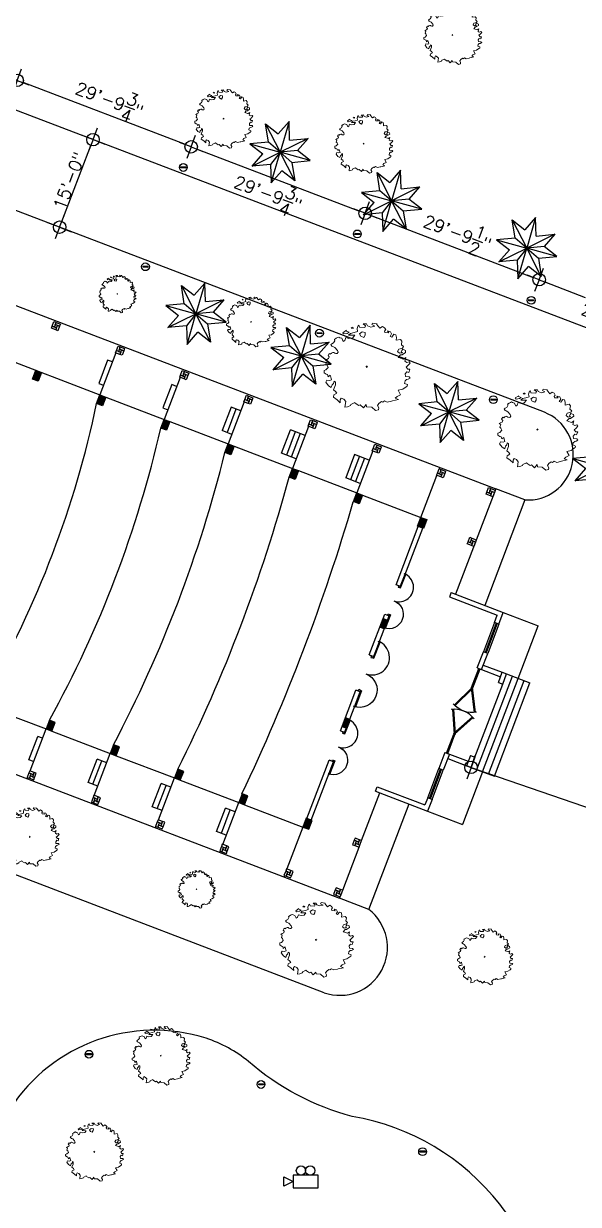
# Model space of a CAD drawing. Extents: x 2080 to 102399, y 2071 to 93424.
# Drawn here: x 79393 to 80459, y 78391 to 80658 of the extents above; entities that cross this region are included whole.
import ezdxf

# ---------------------------------------------------------------- set-up
doc = ezdxf.new("R2010")
doc.units = 0
doc.header["$LTSCALE"] = 20
doc.header["$MEASUREMENT"] = 0
doc.header["$PDMODE"] = 34
doc.header["$PDSIZE"] = 5
for name, color, linetype, lineweight in [('camera', 11, 'Continuous', 13), ('h a t c h', 8, 'Continuous', 0), ('Mango tree', 96, 'Continuous', 5), ('sappotta', 114, 'Continuous', 5)]:
    doc.layers.add(name, color=color, linetype=linetype, lineweight=lineweight)
for name, color, linetype in [('COLUMN', 31, 'Continuous'), ('DIMLINE', 254, 'Continuous'), ('DOOR', 1, 'Continuous'), ('ELEC', 11, 'Continuous'), ('HATCH', 8, 'Continuous'), ('proposed tree', 3, 'Continuous'), ('road', 2, 'Continuous'), ('steps', 7, 'Continuous'), ('wall', 13, 'Continuous'), ('WINDOW', 4, 'Continuous'), ('window sill', 5, 'Continuous')]:
    doc.layers.add(name, color=color, linetype=linetype)
doc.styles.add('STYLE1', font='romans.shx')
doc.dimstyles.get("Standard").update_dxf_attribs({"dimtxt": 24, "dimasz": 12, "dimexe": 0.18, "dimexo": 0.0625, "dimgap": 0, "dimtad": 1, "dimzin": 1, "dimdsep": 46, "dimlunit": 4, "dimtxsty": 'STYLE1', "dimblk": 'BLK', "dimcen": 0, "dimse1": 1, "dimse2": 1, "dimclrt": 3, "dimazin": 0, "dimtfac": 1, "dimtix": 1, "dimtmove": 2, "dimatfit": 3, "dimldrblk": 'BLK', "dimfxl": 1, "dimtolj": 1, "dimtzin": 0, "dimarcsym": 0})

# ---------------------------------------------------------------- blocks, each defined once
blk = doc.blocks.new('NEEM')
at = {"layer": 'sappotta', "linetype": 'Continuous'}
for p, q in [((-0.517, 0.963), (-0.614, 0.901)), ((-0.521, 0.945), (-0.521, 0.945)), ((-0.449, 0.913), (-0.521, 0.945)), ((-0.359, 1.043), (-0.396, 1.016)), ((-0.396, 1.016), (-0.345, 1.011)), ((-0.345, 1.011), (-0.34, 1.039)), ((-0.23, 0.935), (-0.32, 0.906)), ((-0.213, 1.092), (-0.242, 1.007)), ((-0.242, 1.007), (-0.23, 0.935)), ((-0.191, 1.099), (-0.213, 1.092)), ((-0.177, 1.048), (-0.191, 1.099)), ((-0.043, 1.039), (-0.177, 1.048)), ((-0.108, 0.922), (-0.177, 0.872)), ((-0.027, 0.908), (-0.108, 0.922)), ((0.003, 1.132), (-0.083, 1.127)), ((-0.083, 1.127), (-0.023, 1.083)), ((-0.023, 1.083), (-0.043, 1.039)), ((0.03, 1.077), (0.003, 1.132)), ((0.114, 1.043), (0.03, 1.077)), ((0.216, 1.072), (0.114, 1.043)), ((0.162, 1.144), (0.142, 1.112)), ((0.142, 1.112), (0.216, 1.072)), ((0.283, 1.13), (0.162, 1.144)), ((0.267, 1.123), (0.283, 1.13)), ((0.351, 1.016), (0.267, 1.123)), ((0.421, 1.063), (0.351, 1.016)), ((0.473, 1.03), (0.421, 1.063)), ((0.472, 0.942), (0.501, 0.982)), ((0.483, 0.908), (0.472, 0.942)), ((0.501, 0.982), (0.473, 1.03)), ((0.551, 0.95), (0.581, 0.9)), ((0.627, 0.928), (0.551, 0.95)), ((0.654, 0.87), (0.627, 0.928)), ((-0.892, 0.613), (-0.923, 0.594)), ((-0.85, 0.638), (-0.892, 0.613)), ((-0.818, 0.692), (-0.85, 0.638)), ((-0.783, 0.757), (-0.83, 0.729)), ((-0.83, 0.729), (-0.826, 0.714)), ((-0.826, 0.714), (-0.818, 0.692)), ((-0.749, 0.774), (-0.783, 0.757)), ((-0.717, 0.789), (-0.749, 0.774)), ((-0.689, 0.772), (-0.717, 0.789)), ((-0.638, 0.758), (-0.689, 0.772)), ((-0.598, 0.672), (-0.638, 0.758)), ((-0.614, 0.901), (-0.589, 0.87)), ((-0.562, 0.699), (-0.598, 0.672)), ((-0.589, 0.87), (-0.494, 0.884)), ((-0.533, 0.776), (-0.562, 0.699)), ((-0.452, 0.75), (-0.533, 0.776)), ((-0.494, 0.884), (-0.449, 0.913)), ((-0.415, 0.884), (-0.459, 0.839)), ((-0.459, 0.839), (-0.303, 0.837)), ((-0.361, 0.762), (-0.452, 0.75)), ((-0.32, 0.906), (-0.415, 0.884)), ((-0.303, 0.837), (-0.361, 0.762)), ((-0.177, 0.872), (-0.139, 0.809)), ((-0.139, 0.809), (-0.067, 0.78)), ((-0.067, 0.78), (-0.034, 0.839)), ((-0.034, 0.839), (-0.027, 0.908)), ((0.581, 0.9), (0.483, 0.908)), ((0.616, 0.806), (0.654, 0.87)), ((0.66, 0.788), (0.616, 0.806)), ((0.715, 0.86), (0.66, 0.788)), ((0.762, 0.844), (0.715, 0.86)), ((0.783, 0.779), (0.762, 0.844)), ((0.776, 0.704), (0.783, 0.779)), ((0.888, 0.723), (0.776, 0.704)), ((0.924, 0.679), (0.888, 0.723)), ((0.913, 0.591), (0.924, 0.679)), ((-0.96, 0.366), (-0.994, 0.31)), ((-0.994, 0.31), (-0.961, 0.275)), ((-0.935, 0.345), (-0.96, 0.366)), ((-0.908, 0.372), (-0.935, 0.345)), ((-0.923, 0.594), (-0.895, 0.555)), ((-0.87, 0.389), (-0.908, 0.372)), ((-0.895, 0.555), (-0.868, 0.54)), ((-0.846, 0.386), (-0.87, 0.389)), ((-0.868, 0.54), (-0.818, 0.517)), ((-0.821, 0.367), (-0.846, 0.386)), ((-0.788, 0.359), (-0.821, 0.367)), ((-0.818, 0.517), (-0.752, 0.44)), ((-0.757, 0.361), (-0.788, 0.359)), ((-0.735, 0.394), (-0.757, 0.361)), ((-0.752, 0.44), (-0.735, 0.394)), ((0.804, 0.415), (0.84, 0.475)), ((0.86, 0.367), (0.804, 0.415)), ((0.829, 0.259), (0.888, 0.326)), ((0.84, 0.475), (0.934, 0.5)), ((0.933, 0.378), (0.86, 0.367)), ((0.888, 0.326), (0.93, 0.332)), ((0.917, 0.437), (0.904, 0.404)), ((0.904, 0.404), (0.933, 0.378)), ((0.964, 0.541), (0.913, 0.591)), ((0.942, 0.471), (0.917, 0.437)), ((0.93, 0.332), (1.018, 0.389)), ((0.934, 0.5), (0.964, 0.541)), ((1.014, 0.439), (0.942, 0.471)), ((1.018, 0.389), (1.014, 0.439)), ((-1.023, 0.208), (-1.062, 0.182)), ((-1.062, 0.182), (-1.02, 0.162)), ((-1.02, 0.162), (-1.049, 0.084)), ((-1.049, 0.084), (-1.017, 0.059)), ((-0.978, 0.229), (-1.023, 0.208)), ((-1.017, 0.059), (-0.991, -0.002)), ((-0.961, 0.275), (-0.978, 0.229)), ((0.02, 0.041), (-0.009, 0.024)), ((-0.009, 0.024), (0, 0)), ((0, 0), (0.014, 0.011)), ((0.014, 0.011), (0.027, 0.031)), ((0.838, 0.262), (0.829, 0.259)), ((0.931, 0.228), (0.838, 0.262)), ((0.962, 0.217), (0.931, 0.228)), ((1.025, 0.259), (0.962, 0.217)), ((0.996, 0.16), (1.025, 0.259)), ((1.046, 0.129), (0.996, 0.16)), ((1.029, 0.011), (1.074, 0.049)), ((1.074, -0.047), (1.029, 0.011)), ((1.109, 0.149), (1.046, 0.129)), ((1.074, 0.049), (1.137, 0.114)), ((1.137, 0.114), (1.109, 0.149)), ((-1.097, -0.077), (-1.098, -0.14)), ((-1.098, -0.14), (-1.044, -0.173)), ((-1.048, -0.062), (-1.097, -0.077)), ((-0.991, -0.002), (-1.048, -0.062)), ((-1.044, -0.173), (-1.007, -0.185)), ((-1.007, -0.185), (-0.992, -0.244)), ((-0.992, -0.244), (-0.937, -0.198)), ((-0.937, -0.198), (-0.93, -0.213)), ((-0.93, -0.213), (-0.902, -0.318)), ((1.007, -0.166), (1.046, -0.114)), ((1.016, -0.234), (1.007, -0.166)), ((1.11, -0.243), (1.016, -0.234)), ((1.046, -0.114), (1.1, -0.129)), ((1.129, -0.047), (1.074, -0.047)), ((1.083, -0.306), (1.137, -0.273)), ((1.1, -0.129), (1.129, -0.047)), ((1.137, -0.273), (1.11, -0.243)), ((-1.025, -0.325), (-1.052, -0.378)), ((-1.052, -0.378), (-0.982, -0.471)), ((-0.953, -0.336), (-1.025, -0.325)), ((-0.982, -0.471), (-0.91, -0.516)), ((-0.902, -0.318), (-0.953, -0.336)), ((-0.91, -0.516), (-0.888, -0.446)), ((-0.888, -0.446), (-0.848, -0.411)), ((-0.803, -0.452), (-0.853, -0.576)), ((-0.853, -0.576), (-0.797, -0.619)), ((-0.848, -0.411), (-0.837, -0.355)), ((-0.837, -0.355), (-0.803, -0.383)), ((-0.803, -0.383), (-0.803, -0.452)), ((0.826, -0.591), (0.943, -0.565)), ((0.887, -0.704), (0.826, -0.591)), ((0.943, -0.565), (1.032, -0.503)), ((0.992, -0.411), (1.004, -0.349)), ((1.066, -0.443), (0.992, -0.411)), ((1.004, -0.349), (1.045, -0.311)), ((1.032, -0.503), (1.061, -0.484)), ((1.045, -0.311), (1.083, -0.306)), ((1.061, -0.484), (1.066, -0.443)), ((-0.844, -0.71), (-0.852, -0.77)), ((-0.852, -0.77), (-0.758, -0.838)), ((-0.766, -0.668), (-0.844, -0.71)), ((-0.797, -0.619), (-0.766, -0.668)), ((-0.758, -0.838), (-0.675, -0.912)), ((-0.676, -0.836), (-0.649, -0.791)), ((-0.675, -0.912), (-0.676, -0.836)), ((-0.649, -0.791), (-0.582, -0.82)), ((-0.582, -0.82), (-0.534, -0.881)), ((-0.534, -0.881), (-0.554, -1.025)), ((-0.401, -0.955), (-0.302, -0.907)), ((-0.302, -0.907), (-0.286, -0.926)), ((0.327, -0.932), (0.391, -0.879)), ((0.391, -0.879), (0.423, -0.897)), ((0.423, -0.897), (0.47, -0.86)), ((0.47, -0.86), (0.543, -0.896)), ((0.543, -0.896), (0.652, -0.871)), ((0.652, -0.871), (0.68, -0.867)), ((0.68, -0.867), (0.834, -0.828)), ((0.751, -0.797), (0.797, -0.747)), ((0.834, -0.828), (0.751, -0.797)), ((0.797, -0.747), (0.887, -0.704)), ((-0.554, -1.025), (-0.486, -1.015)), ((-0.486, -1.015), (-0.413, -0.988)), ((-0.413, -0.988), (-0.401, -0.955)), ((-0.286, -0.926), (-0.197, -0.986)), ((-0.197, -0.986), (-0.157, -0.969)), ((-0.157, -0.969), (-0.078, -1.049)), ((-0.078, -1.049), (-0.006, -0.96)), ((-0.006, -0.96), (0.006, -1.017)), ((0.006, -1.017), (0.139, -1.026)), ((0.139, -1.026), (0.236, -1.115)), ((0.236, -1.115), (0.314, -1.096)), ((0.287, -0.982), (0.327, -0.932)), ((0.324, -1.046), (0.287, -0.982)), ((0.314, -1.096), (0.324, -1.046))]:
    blk.add_line(p, q, dxfattribs=at)
blk = doc.blocks.new('A$C51655814')
at = {"layer": 'DOOR', "color": 4}
for p, q in [((23.9, 0), (2.7, 43.2)), ((25.7, 0.9), (4.5, 44.1)), ((22.1, 0.9), (43.3, 44.1)), ((23.9, 0), (45.1, 43.2)), ((23.9, 0), (22.1, 0.9)), ((23.9, 0), (25.7, 0.9))]:
    blk.add_line(p, q, dxfattribs=at)
blk.add_arc((23.9, -1.7), 49.7, 61.2206, 118.7794, dxfattribs=at)
blk = doc.blocks.new('DR1H1802')
at = {"color": 0}
for p, q in [((-0.5, 0.1125), (-1.5, 0.1125)), ((-1.5, 0.0625), (-1.5, 0.1125)), ((-0.5, 0.0625), (-1.5, 0.0625)), ((-0.5, 0.0625), (-0.5, 0.1125)), ((-0.5, 0.09375), (-0.5, 0.09375))]:
    blk.add_line(p, q, dxfattribs=at)
blk.add_arc((-0.5, 0), 1, 0, 180, dxfattribs=at)
blk = doc.blocks.new('A$C3B4262AC')
at = {"layer": 'DOOR'}
for p, q in [((0, 4), (0, 0)), ((2.5, 4), (0, 4)), ((0, 0), (3, 0)), ((2.5, 2.25), (2.5, 4)), ((3, 2.25), (2.5, 2.25)), ((3, 0), (3, 2.25))]:
    blk.add_line(p, q, dxfattribs=at)
blk = doc.blocks.new('A$C7E4A5927')
for p, xscale, yscale, zscale in [((-55.8, -3.4), 1.666827409943835, 1.666827409943835, 1.666827409943835), ((55.8, -3.4), -1.666827409944062, 1.666827409944062, 1.666827409944062)]:
    blk.add_blockref('A$C3B4262AC', p, dxfattribs=dict(xscale=xscale, yscale=yscale, zscale=zscale))
at = {"layer": 'DOOR', "zscale": 114.825888240591}
for p, xscale, yscale in [((-25.8, 0), 51.67164970826616, 51.67164970826616), ((25.8, 0), -51.67164970826593, 51.67164970826593)]:
    blk.add_blockref('DR1H1802', p, dxfattribs=dict(at, xscale=xscale, yscale=yscale))
blk = doc.blocks.new('A$C11004812')
at = {"layer": 'h a t c h'}
for points in [[(708.8, 893.2), (708.8, 881.2), (726.8, 881.2), (726.8, 893.2)], [(708.8, 761.2), (708.8, 749.2), (726.8, 749.2), (726.8, 761.2)], [(90.7, 629.2), (90.7, 617.2), (108.7, 617.2), (108.7, 629.2)], [(708.8, 629.2), (708.8, 617.2), (726.8, 617.2), (726.8, 629.2)], [(90.7, 497.2), (90.7, 485.2), (108.7, 485.2), (108.7, 497.2)], [(708.8, 497.2), (708.8, 485.2), (726.8, 485.2), (726.8, 497.2)], [(108.7, 353.2), (108.7, 365.2), (90.7, 365.2), (90.7, 353.2)], [(726.8, 365.2), (708.8, 365.2), (708.8, 353.2), (726.8, 353.2)], [(108.7, 233.2), (90.7, 233.2), (90.7, 221.2), (108.7, 221.2)], [(708.8, 233.2), (708.8, 221.2), (726.8, 221.2), (726.8, 233.2)], [(90.7, 101.2), (90.7, 89.2), (108.7, 89.2), (108.7, 101.2)], [(708.8, 101.2), (708.8, 89.2), (726.8, 89.2), (726.8, 101.2)]]:
    blk.add_hatch(color=256, dxfattribs=at).paths.add_polyline_path(points)
at = {"layer": 'HATCH'}
for points in [[(315.8, 90.7), (315.8, 99.7), (297.8, 99.7), (297.8, 90.7)], [(519.7, 90.7), (519.7, 99.7), (501.7, 99.7), (501.7, 90.7)]]:
    blk.add_hatch(color=8, dxfattribs=at).paths.add_polyline_path(points)
for p, q in [((-12, 1014.7), (-12, -13.5)), ((726.8, 1013.2), (726.8, 761.2)), ((829.5, 1014.7), (829.5, -13.5)), ((90.7, 749.2), (90.7, 629.2)), ((726.8, 749.2), (726.8, 629.2)), ((-12, 629.2), (-9, 629.2)), ((90.7, 617.2), (90.7, 497.2)), ((726.8, 617.2), (726.8, 497.2)), ((-12, 497.2), (-9, 497.2)), ((90.7, 485.2), (90.7, 365.2)), ((726.8, 485.2), (726.8, 365.2)), ((-12, 365.2), (-9, 365.2)), ((90.7, 353.2), (90.7, 233.2)), ((726.8, 353.2), (726.8, 233.2)), ((-12, 233.2), (-9, 233.2)), ((90.7, 221.2), (90.7, 101.2)), ((726.8, 221.2), (726.8, 101.2)), ((-9, 101.2), (-12, 101.2)), ((90.7, 101.2), (4.5, 101.2)), ((726.8, 101.2), (813, 101.2)), ((826.5, 101.2), (829.5, 101.2)), ((312.8, -111.8), (312.8, -150.8)), ((321.8, -111.8), (321.8, -150.8)), ((495.7, -111.8), (495.7, -150.8)), ((504.7, -111.8), (504.7, -150.8)), ((333.8, -159.8), (483.7, -159.8))]:
    blk.add_line(p, q)
at = {"ltscale": 5}
for p, q in [((794.3, 771.2), (746.3, 771.2)), ((746.3, 771.2), (746.3, 761.2)), ((794.3, 761.2), (794.3, 771.2)), ((813, 761.2), (726.8, 761.2)), ((23.6, 639.2), (71.6, 639.2)), ((23.6, 629.2), (23.6, 639.2)), ((71.6, 629.2), (71.6, 639.2)), ((794.3, 639.2), (746.3, 639.2)), ((746.3, 639.2), (746.3, 629.2)), ((794.3, 629.2), (794.3, 639.2)), ((4.5, 629.2), (90.7, 629.2)), ((813, 629.2), (726.8, 629.2)), ((23.6, 517.2), (71.6, 517.2)), ((23.6, 497.2), (23.6, 517.2)), ((23.6, 507.2), (71.6, 507.2)), ((71.6, 497.2), (71.6, 517.2)), ((794.3, 517.2), (746.3, 517.2)), ((746.3, 497.2), (746.3, 517.2)), ((794.3, 507.2), (746.3, 507.2)), ((794.3, 497.2), (794.3, 517.2)), ((4.5, 497.2), (90.7, 497.2)), ((813, 497.2), (726.8, 497.2)), ((746.3, 365.2), (746.3, 395.2)), ((746.3, 395.2), (794.3, 395.2)), ((794.3, 365.2), (794.3, 395.2)), ((4.5, 365.2), (90.7, 365.2)), ((23.6, 385.2), (71.6, 385.2)), ((23.6, 365.2), (23.6, 385.2)), ((23.6, 375.2), (71.6, 375.2)), ((71.6, 365.2), (71.6, 385.2)), ((813, 365.2), (726.8, 365.2)), ((794.3, 385.2), (746.3, 385.2)), ((794.3, 375.2), (746.3, 375.2)), ((23.6, 253.2), (71.6, 253.2)), ((23.6, 233.2), (23.6, 253.2)), ((71.6, 233.2), (71.6, 253.2)), ((794.3, 263.2), (746.3, 263.2)), ((746.3, 233.2), (746.3, 263.2)), ((794.3, 253.2), (746.3, 253.2)), ((794.3, 233.2), (794.3, 263.2)), ((4.5, 233.2), (90.7, 233.2)), ((23.6, 243.2), (71.6, 243.2)), ((813, 233.2), (726.8, 233.2)), ((794.3, 243.2), (746.3, 243.2)), ((-12, -13.5), (-9, -13.5)), ((4.5, -13.5), (93, -13.5)), ((106.5, -13.5), (204.8, -13.5)), ((829.5, -13.5), (612.7, -13.5))]:
    blk.add_line(p, q, dxfattribs=at)
for centre, radius, start, end in [((408.7, 2624.3), 1887, 260.8522, 279.1478), ((408.7, 2761.6), 2153.4, 261.9917, 278.0083), ((408.7, 2988.3), 2509, 263.1327, 276.8673), ((408.7, 3357.8), 3007.5, 264.2752, 275.7248), ((408.7, 3977.3), 3756, 265.4188, 274.5812)]:
    blk.add_arc(centre, radius, start, end, dxfattribs=at)
at = {"layer": 'COLUMN'}
for points in [[(726.8, 893.2), (726.8, 881.2), (708.8, 881.2), (708.8, 893.2)], [(822, 889.5), (817.5, 889.5), (817.5, 885), (822, 885)], [(726.8, 761.2), (726.8, 749.2), (708.8, 749.2), (708.8, 761.2)], [(822, 757.5), (817.5, 757.5), (817.5, 753), (822, 753)], [(-4.5, 625.5), (0, 625.5), (0, 621), (-4.5, 621)], [(90.7, 629.2), (90.7, 617.2), (108.7, 617.2), (108.7, 629.2)], [(726.8, 629.2), (726.8, 617.2), (708.8, 617.2), (708.8, 629.2)], [(822, 625.5), (817.5, 625.5), (817.5, 621), (822, 621)], [(-4.5, 493.5), (0, 493.5), (0, 489), (-4.5, 489)], [(90.7, 497.2), (90.7, 485.2), (108.7, 485.2), (108.7, 497.2)], [(726.8, 497.2), (726.8, 485.2), (708.8, 485.2), (708.8, 497.2)], [(822, 493.5), (817.5, 493.5), (817.5, 489), (822, 489)], [(90.7, 365.2), (90.7, 353.2), (108.7, 353.2), (108.7, 365.2)], [(726.8, 365.2), (726.8, 353.2), (708.8, 353.2), (708.8, 365.2)], [(-4.5, 361.5), (0, 361.5), (0, 357), (-4.5, 357)], [(822, 361.5), (817.5, 361.5), (817.5, 357), (822, 357)], [(-4.5, 229.5), (0, 229.5), (0, 225), (-4.5, 225)], [(90.7, 233.2), (90.7, 221.2), (108.7, 221.2), (108.7, 233.2)], [(726.8, 233.2), (726.8, 221.2), (708.8, 221.2), (708.8, 233.2)], [(822, 229.5), (817.5, 229.5), (817.5, 225), (822, 225)], [(-4.5, 97.5), (0, 97.5), (0, 93), (-4.5, 93)], [(90.7, 101.2), (90.7, 89.2), (108.7, 89.2), (108.7, 101.2)], [(297.8, 99.7), (297.8, 90.7), (315.8, 90.7), (315.8, 99.7)], [(519.7, 99.7), (519.7, 90.7), (501.7, 90.7), (501.7, 99.7)], [(726.8, 101.2), (726.8, 89.2), (708.8, 89.2), (708.8, 101.2)], [(822, 97.5), (817.5, 97.5), (817.5, 93), (822, 93)], [(-4.5, -4.5), (0, -4.5), (0, -9), (-4.5, -9)], [(97.5, -4.5), (102, -4.5), (102, -9), (97.5, -9)], [(720, -4.5), (715.5, -4.5), (715.5, -9), (720, -9)], [(822, -4.5), (817.5, -4.5), (817.5, -9), (822, -9)]]:
    blk.add_lwpolyline(points, close=True, dxfattribs=at)
at = {"layer": 'wall'}
for p, q in [((108.7, 99.7), (228.8, 99.7)), ((108.7, 90.7), (228.8, 90.7)), ((228.8, 90.7), (228.8, 99.7)), ((288.8, 99.7), (372.7, 99.7)), ((288.8, 99.7), (288.8, 90.7)), ((288.8, 90.7), (372.7, 90.7)), ((372.7, 90.7), (372.7, 99.7)), ((444.7, 99.7), (528.7, 99.7)), ((444.7, 99.7), (444.7, 90.7)), ((444.7, 90.7), (528.7, 90.7)), ((528.7, 99.7), (528.7, 89.2)), ((588.7, 99.7), (708.8, 99.7)), ((588.7, 90.7), (588.7, 99.7)), ((588.7, 90.7), (708.8, 90.7)), ((204.8, -4.5), (204.8, -111.8)), ((204.8, -4.5), (213.8, -4.5)), ((213.8, -4.5), (213.8, -102.8)), ((603.7, -4.5), (603.7, -102.8)), ((612.7, -4.5), (603.7, -4.5)), ((612.7, -4.5), (612.7, -111.8)), ((228.8, -111.8), (204.8, -111.8)), ((228.8, -102.8), (213.8, -102.8)), ((228.8, -111.8), (228.8, -102.8)), ((321.8, -102.8), (288.8, -102.8)), ((288.8, -111.8), (288.8, -102.8)), ((321.8, -111.8), (288.8, -111.8)), ((321.8, -102.8), (321.8, -111.8)), ((495.7, -102.8), (528.7, -102.8)), ((495.7, -102.8), (495.7, -111.8)), ((495.7, -111.8), (528.7, -111.8)), ((528.7, -111.8), (528.7, -102.8)), ((588.7, -111.8), (588.7, -102.8)), ((588.7, -102.8), (603.7, -102.8)), ((588.7, -111.8), (612.7, -111.8)), ((333.8, -150.8), (312.8, -150.8)), ((312.8, -150.8), (312.8, -159.8)), ((333.8, -150.8), (333.8, -159.8)), ((483.7, -150.8), (504.7, -150.8)), ((483.7, -150.8), (483.7, -159.8)), ((504.7, -150.8), (504.7, -159.8)), ((333.8, -159.8), (312.8, -159.8)), ((483.7, -159.8), (504.7, -159.8))]:
    blk.add_line(p, q, dxfattribs=at)
at = {"layer": 'wall', "ltscale": 5}
for points in [[(817.5, 885), (813, 885), (813, 894), (817.5, 894)], [(813, 880.5), (813, 885), (822, 885), (822, 880.5)], [(817.5, 889.5), (817.5, 894), (826.5, 894), (826.5, 889.5)], [(826.5, 880.5), (822, 880.5), (822, 889.5), (826.5, 889.5)], [(817.5, 753), (813, 753), (813, 762), (817.5, 762)], [(813, 748.5), (813, 753), (822, 753), (822, 748.5)], [(817.5, 757.5), (817.5, 762), (826.5, 762), (826.5, 757.5)], [(826.5, 748.5), (822, 748.5), (822, 757.5), (826.5, 757.5)], [(0, 625.5), (0, 630), (-9, 630), (-9, 625.5)], [(-9, 616.5), (-4.5, 616.5), (-4.5, 625.5), (-9, 625.5)], [(4.5, 616.5), (4.5, 621), (-4.5, 621), (-4.5, 616.5)], [(0, 621), (4.5, 621), (4.5, 630), (0, 630)], [(817.5, 621), (813, 621), (813, 630), (817.5, 630)], [(813, 616.5), (813, 621), (822, 621), (822, 616.5)], [(817.5, 625.5), (817.5, 630), (826.5, 630), (826.5, 625.5)], [(826.5, 616.5), (822, 616.5), (822, 625.5), (826.5, 625.5)], [(0, 493.5), (0, 498), (-9, 498), (-9, 493.5)], [(-9, 484.5), (-4.5, 484.5), (-4.5, 493.5), (-9, 493.5)], [(4.5, 484.5), (4.5, 489), (-4.5, 489), (-4.5, 484.5)], [(0, 489), (4.5, 489), (4.5, 498), (0, 498)], [(817.5, 489), (813, 489), (813, 498), (817.5, 498)], [(813, 484.5), (813, 489), (822, 489), (822, 484.5)], [(817.5, 493.5), (817.5, 498), (826.5, 498), (826.5, 493.5)], [(826.5, 484.5), (822, 484.5), (822, 493.5), (826.5, 493.5)], [(0, 361.5), (0, 366), (-9, 366), (-9, 361.5)], [(0, 357), (4.5, 357), (4.5, 366), (0, 366)], [(817.5, 357), (813, 357), (813, 366), (817.5, 366)], [(817.5, 361.5), (817.5, 366), (826.5, 366), (826.5, 361.5)], [(-9, 352.5), (-4.5, 352.5), (-4.5, 361.5), (-9, 361.5)], [(4.5, 352.5), (4.5, 357), (-4.5, 357), (-4.5, 352.5)], [(813, 352.5), (813, 357), (822, 357), (822, 352.5)], [(826.5, 352.5), (822, 352.5), (822, 361.5), (826.5, 361.5)], [(0, 229.5), (0, 234), (-9, 234), (-9, 229.5)], [(-9, 220.5), (-4.5, 220.5), (-4.5, 229.5), (-9, 229.5)], [(0, 225), (4.5, 225), (4.5, 234), (0, 234)], [(817.5, 225), (813, 225), (813, 234), (817.5, 234)], [(817.5, 229.5), (817.5, 234), (826.5, 234), (826.5, 229.5)], [(826.5, 220.5), (822, 220.5), (822, 229.5), (826.5, 229.5)], [(4.5, 220.5), (4.5, 225), (-4.5, 225), (-4.5, 220.5)], [(813, 220.5), (813, 225), (822, 225), (822, 220.5)], [(0, 97.5), (0, 102), (-9, 102), (-9, 97.5)], [(-9, 88.5), (-4.5, 88.5), (-4.5, 97.5), (-9, 97.5)], [(4.5, 88.5), (4.5, 93), (-4.5, 93), (-4.5, 88.5)], [(0, 93), (4.5, 93), (4.5, 102), (0, 102)], [(817.5, 93), (813, 93), (813, 102), (817.5, 102)], [(813, 88.5), (813, 93), (822, 93), (822, 88.5)], [(817.5, 97.5), (817.5, 102), (826.5, 102), (826.5, 97.5)], [(826.5, 88.5), (822, 88.5), (822, 97.5), (826.5, 97.5)], [(0, -4.5), (0, 0), (-9, 0), (-9, -4.5)], [(0, -9), (4.5, -9), (4.5, 0), (0, 0)], [(102, -4.5), (102, 0), (93, 0), (93, -4.5)], [(102, -9), (106.5, -9), (106.5, 0), (102, 0)], [(715.5, -9), (711, -9), (711, 0), (715.5, 0)], [(715.5, -4.5), (715.5, 0), (724.5, 0), (724.5, -4.5)], [(817.5, -9), (813, -9), (813, 0), (817.5, 0)], [(817.5, -4.5), (817.5, 0), (826.5, 0), (826.5, -4.5)], [(-9, -13.5), (-4.5, -13.5), (-4.5, -4.5), (-9, -4.5)], [(4.5, -13.5), (4.5, -9), (-4.5, -9), (-4.5, -13.5)], [(93, -13.5), (97.5, -13.5), (97.5, -4.5), (93, -4.5)], [(106.5, -13.5), (106.5, -9), (97.5, -9), (97.5, -13.5)], [(711, -13.5), (711, -9), (720, -9), (720, -13.5)], [(724.5, -13.5), (720, -13.5), (720, -4.5), (724.5, -4.5)], [(813, -13.5), (813, -9), (822, -9), (822, -13.5)], [(826.5, -13.5), (822, -13.5), (822, -4.5), (826.5, -4.5)]]:
    blk.add_lwpolyline(points, close=True, dxfattribs=at)
at = {"layer": 'WINDOW', "ltscale": 5}
for p, q in [((228.8, -106.3), (288.8, -106.3)), ((228.8, -108.3), (288.8, -108.3)), ((588.7, -106.3), (528.7, -106.3)), ((588.7, -108.3), (528.7, -108.3))]:
    blk.add_line(p, q, dxfattribs=at)
at = {"layer": 'WINDOW'}
for p, q in [((321.8, -106), (360.7, -106)), ((321.8, -108.5), (360.7, -108.5)), ((360.7, -106), (360.7, -108.5)), ((456.7, -106), (495.7, -106)), ((456.7, -106), (456.7, -108.5)), ((456.7, -108.5), (495.7, -108.5))]:
    blk.add_line(p, q, dxfattribs=at)
at = {"layer": 'window sill', "ltscale": 5}
for p, q in [((228.8, -102.8), (288.8, -102.8)), ((228.8, -111.8), (288.8, -111.8)), ((588.7, -102.8), (528.7, -102.8)), ((588.7, -111.8), (528.7, -111.8))]:
    blk.add_line(p, q, dxfattribs=at)
at = {"layer": 'DOOR', "rotation": 180}
for p, xscale, yscale, zscale in [((258.8, 92.5), -0.5372616161203041, 0.5372616161203041, 0.5372616161200234), ((408.7, 92.8), -0.6447139393440011, 0.6447139393440011, 0.6447139393440281), ((558.8, 92.5), -0.5372616161203041, 0.5372616161203041, 0.5372616161200234)]:
    blk.add_blockref('A$C7E4A5927', p, dxfattribs=dict(at, xscale=xscale, yscale=yscale, zscale=zscale))
at = {"layer": 'DOOR', "color": 4}
for p, xscale, yscale, zscale, rotation in [((361.4, -83.3), 1.000335436081691, 1.000335436081691, 1.000335436081691, 268.5129051766335), ((456.1, -83.3), -1.000335436081927, 1.000335436086971, 1.000335436076873, 91.48709482388738)]:
    blk.add_blockref('A$C51655814', p, dxfattribs=dict(at, xscale=xscale, yscale=yscale, zscale=zscale, rotation=rotation))
blk = doc.blocks.new('A$C00DB4384')
at = {"color": 3}
for p, q in [((-28, 54.5), (0, 0)), ((-28, 54.5), (-3.4, 35.4)), ((-22.4, 19.3), (-28, 54.5)), ((17.1, 58.8), (-3.4, 35.4)), ((17.1, 58.8), (0, 0)), ((18.3, 23.2), (17.1, 58.8)), ((53.8, 26.6), (0, 0)), ((18.3, 23.2), (53.8, 26.6)), ((53.8, 26.6), (33.3, 3.2)), ((-22.4, 19.3), (-57.9, 15.9)), ((-57.9, 15.9), (-33.3, -3.2)), ((-57.9, 15.9), (0, 0)), ((-53.8, -26.6), (0, 0)), ((0, 0), (-22.4, 19.3)), ((0, 0), (-18.3, -23.2)), ((-17.1, -58.8), (0, 0)), ((33.3, 3.2), (0, 0)), ((57.9, -15.9), (0, 0)), ((0, 0), (22.4, -19.3)), ((28, -54.5), (0, 0)), ((57.9, -15.9), (33.3, 3.2)), ((-53.8, -26.6), (-33.3, -3.2)), ((22.4, -19.3), (57.9, -15.9)), ((22.4, -19.3), (28, -54.5)), ((-18.3, -23.2), (-53.8, -26.6)), ((-18.3, -23.2), (-17.1, -58.8)), ((-17.1, -58.8), (3.4, -35.4)), ((28, -54.5), (3.4, -35.4))]:
    blk.add_line(p, q, dxfattribs=at)
blk = doc.blocks.new('A$C16A84746')
at = {"layer": 'ELEC'}
blk.add_lwpolyline([(15, 44), (62, 44), (62, 33), (15, 33)], close=True, dxfattribs=at)
blk.add_circle((38, 38), 38.5, dxfattribs=at)
blk = doc.blocks.new('BLK')
for q in [(0, 2), (-2, 0), (0, -2), (2, 0)]:
    blk.add_line((0, 0), q)
blk.add_circle((0, 0), 1)
blk = doc.blocks.new('*D348')
at = {"layer": 'Defpoints', "color": 0, "linetype": 'Continuous', "ltscale": 0.5, "transparency": 16777216}
for p in [(79487.1, 80450), (79526.3, 80435), (79422.9, 80281.8)]:
    blk.add_point(p, dxfattribs=at)
at = {"layer": 'DIMLINE', "color": 0, "linetype": 'Continuous', "lineweight": -2, "ltscale": 0.5, "transparency": 16777216}
blk.add_line((79466.4, 80278.1), (79522, 80423.8), dxfattribs=at)
at = {"layer": 'DIMLINE', "color": 0, "linetype": 'Continuous', "lineweight": -2, "ltscale": 0.5, "transparency": 16777216, "xscale": 12, "yscale": 12, "zscale": 12}
for p, rotation in [((79526.3, 80435), 69.11737333210361), ((79462.1, 80266.9), 249.1173733321036)]:
    blk.add_blockref('BLK', p, dxfattribs=dict(at, rotation=rotation))
at = {"layer": 'DIMLINE', "color": 3, "linetype": 'Continuous', "ltscale": 0.5, "transparency": 16777216, "insert": (79480.8, 80356), "char_height": 24, "attachment_point": 5, "rotation": 69.1174, "style": 'STYLE1'}
blk.add_mtext('\\A1;15\'-0"', dxfattribs=at)
blk = doc.blocks.new('*D354')
at = {"layer": 'Defpoints', "color": 0, "ltscale": 0.5, "transparency": 16777216}
for p in [(79031.1, 80635.7), (79380.3, 80548.7), (79365.4, 80509.2)]:
    blk.add_point(p, dxfattribs=at)
at = {"layer": 'DIMLINE', "color": 0, "lineweight": -2, "ltscale": 0.5, "transparency": 16777216}
blk.add_line((79057.2, 80671), (79369.1, 80553), dxfattribs=at)
at = {"layer": 'DIMLINE', "color": 0, "lineweight": -2, "ltscale": 0.5, "transparency": 16777216, "xscale": 12, "yscale": 12, "zscale": 12}
for p, rotation in [((79046, 80675.2), 159.2793651800481), ((79380.3, 80548.7), 339.2793651800482)]:
    blk.add_blockref('BLK', p, dxfattribs=dict(at, rotation=rotation))
at = {"layer": 'DIMLINE', "color": 3, "ltscale": 0.5, "transparency": 16777216, "insert": (79223.1, 80638.2), "char_height": 24, "attachment_point": 5, "rotation": 339.2794, "style": 'STYLE1'}
blk.add_mtext('\\A1;29\'-9{\\H1.000000x;\\S1/2;}"', dxfattribs=at)
blk = doc.blocks.new('*D355')
at = {"layer": 'Defpoints', "color": 0, "ltscale": 0.5, "transparency": 16777216}
for p in [(79380.5, 80548.7), (79365.4, 80509.2), (79699.7, 80381.7)]:
    blk.add_point(p, dxfattribs=at)
at = {"layer": 'DIMLINE', "color": 0, "lineweight": -2, "ltscale": 0.5, "transparency": 16777216}
blk.add_line((79703.6, 80425.4), (79391.7, 80544.4), dxfattribs=at)
at = {"layer": 'DIMLINE', "color": 0, "lineweight": -2, "ltscale": 0.5, "transparency": 16777216, "xscale": 12, "yscale": 12, "zscale": 12}
for p, rotation in [((79380.5, 80548.7), 159.1173733321034), ((79714.8, 80421.1), 339.1173733321034)]:
    blk.add_blockref('BLK', p, dxfattribs=dict(at, rotation=rotation))
at = {"layer": 'DIMLINE', "color": 3, "ltscale": 0.5, "transparency": 16777216, "insert": (79557.6, 80511.1), "char_height": 24, "attachment_point": 5, "rotation": 339.1174, "style": 'STYLE1'}
blk.add_mtext('\\A1;29\'-9{\\H1.000000x;\\S3/4;}"', dxfattribs=at)
blk = doc.blocks.new('*D356')
at = {"layer": 'Defpoints', "color": 0, "ltscale": 0.5, "transparency": 16777216}
for p in [(79699.7, 80381.7), (80049.1, 80293.6), (80034.1, 80254.1)]:
    blk.add_point(p, dxfattribs=at)
at = {"layer": 'DIMLINE', "color": 0, "lineweight": -2, "ltscale": 0.5, "transparency": 16777216}
blk.add_line((79726, 80416.9), (80037.9, 80297.9), dxfattribs=at)
at = {"layer": 'DIMLINE', "color": 0, "lineweight": -2, "ltscale": 0.5, "transparency": 16777216, "xscale": 12, "yscale": 12, "zscale": 12}
for p, rotation in [((79714.8, 80421.1), 159.1173733321025), ((80049.1, 80293.6), 339.1173733321025)]:
    blk.add_blockref('BLK', p, dxfattribs=dict(at, rotation=rotation))
at = {"layer": 'DIMLINE', "color": 3, "ltscale": 0.5, "transparency": 16777216, "insert": (79862.3, 80331.3), "char_height": 24, "attachment_point": 5, "rotation": 339.1174, "style": 'STYLE1'}
blk.add_mtext('\\A1;29\'-9{\\H1.000000x;\\S3/4;}"', dxfattribs=at)
blk = doc.blocks.new('*D357')
at = {"layer": 'Defpoints', "color": 0, "ltscale": 0.5, "transparency": 16777216}
for p in [(80034.1, 80254.1), (80383.2, 80166.1), (80368.1, 80126.7)]:
    blk.add_point(p, dxfattribs=at)
at = {"layer": 'DIMLINE', "color": 0, "lineweight": -2, "ltscale": 0.5, "transparency": 16777216}
blk.add_line((80060.3, 80289.3), (80372, 80170.4), dxfattribs=at)
at = {"layer": 'DIMLINE', "color": 0, "lineweight": -2, "ltscale": 0.5, "transparency": 16777216, "xscale": 12, "yscale": 12, "zscale": 12}
for p, rotation in [((80049.1, 80293.6), 159.1173733321015), ((80383.2, 80166.1), 339.1173733321015)]:
    blk.add_blockref('BLK', p, dxfattribs=dict(at, rotation=rotation))
at = {"layer": 'DIMLINE', "color": 3, "ltscale": 0.5, "transparency": 16777216, "insert": (80226.1, 80256), "char_height": 24, "attachment_point": 5, "rotation": 339.1174, "style": 'STYLE1'}
blk.add_mtext('\\A1;29\'-9{\\H1.000000x;\\S1/2;}"', dxfattribs=at)
blk = doc.blocks.new('*D358')
at = {"layer": 'Defpoints', "color": 0, "ltscale": 0.5, "transparency": 16777216}
for p in [(80368.1, 80126.7), (80717.2, 80038.7), (80702.2, 79999.2)]:
    blk.add_point(p, dxfattribs=at)
at = {"layer": 'DIMLINE', "color": 0, "lineweight": -2, "ltscale": 0.5, "transparency": 16777216}
for p, q in [((80394.4, 80161.9), (80471.8, 80132.3)), ((80706, 80043), (80602.1, 80082.6))]:
    blk.add_line(p, q, dxfattribs=at)
at = {"layer": 'DIMLINE', "color": 0, "lineweight": -2, "ltscale": 0.5, "transparency": 16777216, "xscale": 12, "yscale": 12, "zscale": 12}
for p, rotation in [((80383.2, 80166.1), 159.1173733321015), ((80717.2, 80038.7), 339.1173733321015)]:
    blk.add_blockref('BLK', p, dxfattribs=dict(at, rotation=rotation))
at = {"layer": 'DIMLINE', "color": 3, "ltscale": 0.5, "transparency": 16777216, "insert": (80529.4, 80087.6), "char_height": 24, "attachment_point": 5, "rotation": 339.1174, "style": 'STYLE1'}
blk.add_mtext('\\A1;29\'-9{\\H1.000000x;\\S1/2;}"', dxfattribs=at)
blk = doc.blocks.new('*D193')
at = {"layer": 'Defpoints', "color": 0, "ltscale": 0.5, "transparency": 16777216}
for p in [(80252.4, 79230.1), (81267.5, 78880.8), (81267.5, 78880.8)]:
    blk.add_point(p, dxfattribs=at)
at = {"layer": 'DIMLINE', "color": 0, "lineweight": -2, "ltscale": 0.5, "transparency": 16777216}
blk.add_line((80263.7, 79226.2), (81256.1, 78884.7), dxfattribs=at)
at = {"layer": 'DIMLINE', "color": 0, "lineweight": -2, "ltscale": 0.5, "transparency": 16777216, "xscale": 12, "yscale": 12, "zscale": 12}
for p, rotation in [((80252.4, 79230.1), 161.0152250774743), ((81267.5, 78880.8), 341.0152250774743)]:
    blk.add_blockref('BLK', p, dxfattribs=dict(at, rotation=rotation))
at = {"layer": 'DIMLINE', "color": 3, "ltscale": 0.5, "transparency": 16777216, "insert": (80769, 79081.9), "char_height": 24, "attachment_point": 5, "rotation": 341.0152, "style": 'STYLE1'}
blk.add_mtext('\\A1;89\'-5{\\H1.000000x;\\S1/2;}"', dxfattribs=at)
blk = doc.blocks.new('A$C22A82026')
at = {"layer": 'ELEC', "ltscale": 0.5}
blk.add_lwpolyline([(-10.2, -0.3), (-19.2, -4.8), (-19.2, 4.2), (-10.2, -0.3)], dxfattribs=at)
blk.add_lwpolyline([(-10.2, 5.7), (-10.2, -6.3), (13.8, -6.3), (13.8, 5.7)], close=True, dxfattribs=at)
blk = doc.blocks.new('A$C265A360F')
at = {"layer": 'ELEC', "ltscale": 0.5}
for centre in [(33.1, 20.9), (50.9, 20.9)]:
    blk.add_circle(centre, 8.94, dxfattribs=at)
at = {"layer": 'ELEC', "ltscale": 0.5, "xscale": 2, "yscale": 2, "zscale": 2}
blk.add_blockref('A$C22A82026', (38.4, 0.6), dxfattribs=at)

msp = doc.modelspace()

# ---------------------------------------------------------------- linework, layer by layer
at = {"layer": 'road', "linetype": 'Continuous', "ltscale": 0.5}
for p, q in [((80911.021, 79906.718), (78278.332, 80911.13)), ((80393.303, 79911.581), (78962.629, 80457.405)), ((80355.969, 79743.61), (80299.91, 79764.997)), ((80355.969, 79743.61), (80299.91, 79764.997)), ((80355.969, 79743.61), (80278.707, 79541.097)), ((80314.444, 79527.463), (80381.715, 79501.798)), ((80343.218, 79400.892), (80381.715, 79501.798)), ((80274.779, 79221.504), (80236.281, 79120.599)), ((80056.012, 78957.386), (80133.273, 79159.898)), ((80169.011, 79146.263), (80236.281, 79120.599)), ((79970.094, 78797.509), (79350.796, 79033.781)), ((80056.012, 78957.386), (79999.953, 78978.773))]:
    msp.add_line(p, q, dxfattribs=at)
msp.add_lwpolyline([(79824.818, 78665.589, 0.09352807), (79743.406, 78710.137, 0.33684705), (79367.361, 78575.549), (79258.437, 78396.796, 0.05829369), (79235.146, 78346.12, 0.15015667), (79220.346, 78151.248, 0.16474842), (79312.492, 77982.641), (79730.056, 77743.887, 0.2095602), (80047.698, 77757.903, 0.05316499), (80146.648, 77815.469, 0.11420188), (80364.893, 78059.743, 0.25787169), (80307.621, 78391.445, 0.18614896), (80024.202, 78560.225, -0.11604472), (79824.819, 78665.589)], format="xyb", dxfattribs=at)
for centre, radius, start, end in [((80362.012, 79830.401), 87.002, 266.017001, 68.92023), ((79999.921, 78884.505), 91.966, 251.075558, 52.417155), ((79640.03, 78444.074), 288.472, 50.16491, 50.165015)]:
    msp.add_arc(centre, radius, start, end, dxfattribs=at)
at = {"layer": 'steps'}
for p, q in [((80263.567, 79225.782), (80332.006, 79405.17)), ((80274.779, 79221.504), (80343.218, 79400.892)), ((80285.99, 79217.227), (80354.43, 79396.615)), ((80320.794, 79409.447), (80365.641, 79392.338)), ((80259.841, 79249.68), (80313.309, 79389.827)), ((80297.202, 79212.95), (80365.641, 79392.338)), ((80252.355, 79230.059), (80297.202, 79212.95))]:
    msp.add_line(p, q, dxfattribs=at)

# ---------------------------------------------------------------- block references
at = {"linetype": 'Continuous', "ltscale": 0.5, "rotation": 69.11737333233812}
msp.add_blockref('A$C11004812', (79991.617, 78994.797), dxfattribs=at)
at = {"layer": 'camera', "ltscale": 0.5}
msp.add_blockref('A$C265A360F', (79892.642, 78435.188), dxfattribs=at)
at = {"layer": 'ELEC', "linetype": 'Continuous', "ltscale": 0.5, "xscale": 0.1943999999971817, "yscale": 0.1943999999971817, "zscale": 0.1943999999971817, "rotation": 358.0934729582767}
for p in [(79692.022, 80374.456), (80026.36, 80246.9), (79619.305, 80183.856), (80360.414, 80119.453), (79953.643, 80056.301), (80287.698, 79928.854)]:
    msp.add_blockref('A$C16A84746', p, dxfattribs=at)
at = {"layer": 'ELEC', "linetype": 'Continuous', "ltscale": 0.5, "xscale": 0.1943999999930384, "yscale": 0.1943999999930384, "zscale": 0.1943999999930384}
for p in [(79511.069, 78672.099), (79841.639, 78614.048), (80151.963, 78485.214)]:
    msp.add_blockref('A$C16A84746', p, dxfattribs=at)
at = {"layer": 'Mango tree', "linetype": 'Continuous'}
for p, xscale, yscale, zscale in [((80216.334, 80634.882), 49.73619491429417, 49.73619491429417, 49.73619491429417), ((79776.522, 80474.079), 49.73619491429417, 49.73619491429417, 49.73619491429417), ((80045.568, 80426.188), 49.73619491429417, 49.73619491429417, 49.73619491429417), ((79572.638, 80138.287), 31.79804812622024, 31.79804812622024, 31.79804812622024), ((79829.298, 80084.505), 42.29148709002766, 42.29148709002766, 42.29148709002766), ((80051.335, 79997.641), 74.10148662781285, 74.10148662781285, 74.10148662781285), ((80379.651, 79877.204), 68.78664485276386, 68.78664485276386, 68.78664485276386), ((79404.412, 79095.75), 49.73619491429417, 49.73619491429417, 49.73619491429417), ((79724.73, 78995.494), 31.79280233425379, 31.79280233425379, 31.79280233425379), ((79954.401, 78898.038), 63.28123559686355, 63.28123559686355, 63.28123559686355), ((80278.375, 78865.517), 47.56273981314735, 47.56273981314735, 47.56273981314735), ((79656.003, 78675.833), 49.73619491429417, 49.73619491429417, 49.73619491429417), ((79528.198, 78491.133), 49.73619491429417, 49.73619491429417, 49.73619491429417)]:
    msp.add_blockref('NEEM', p, dxfattribs=dict(at, xscale=xscale, yscale=yscale, zscale=zscale))
at = {"layer": 'proposed tree', "linetype": 'Continuous', "ltscale": 0.5}
for p in [(79885.628, 80410.735), (80099.942, 80317.582), (80359.443, 80226.74), (79723.89, 80100.802), (79926.01, 80019.928), (80210.064, 79912.233), (80506.018, 79806.815)]:
    msp.add_blockref('A$C00DB4384', p, dxfattribs=at)

# ---------------------------------------------------------------- dimensions: what is measured, and where the dimension line sits
at = {"layer": 'DIMLINE', "ltscale": 0.5}
for p1, p2, distance, override, picture, middle in [((79031.084, 80635.705), (79365.407, 80509.238), 42.225, {"dimfxl": 0.18, "dimarcsym": 1}, '*D354', (79223.092, 80638.154)), ((79699.7459, 80381.6823), (79365.4073, 80509.2376), -42.2248, {"dimfxl": 0.18, "dimarcsym": 1}, '*D355', (79557.6085, 80511.0718)), ((80034.084, 80254.127), (80368.139, 80126.68), 42.225, {"dimfxl": 0.18, "dimarcsym": 1}, '*D357', (80226.144, 80256.015)), ((80252.355, 79230.059), (81267.456, 78880.834), 0, {"dimfxl": 0.25, "dimarcsym": 1}, '*D193', (80769.014, 79081.924))]:
    dim = msp.add_aligned_dim(p1=p1, p2=p2, distance=distance, dimstyle='Standard', override=override, dxfattribs=at)
    dim.commit()
    dim.dimension.update_dxf_attribs({"geometry": picture, "text_midpoint": middle})
at = {"layer": 'DIMLINE', "linetype": 'Continuous', "ltscale": 0.5}
dim = msp.add_aligned_dim(p1=(79422.922, 80281.796), p2=(79487.084, 80449.972), distance=-41.929, dimstyle='Standard', override={"dimfxl": 0.18, "dimarcsym": 1}, dxfattribs=at)
dim.commit()
dim.dimension.update_dxf_attribs({"geometry": '*D348', "text_midpoint": (79480.83, 80356.031)})
at = {"layer": 'DIMLINE', "ltscale": 0.5}
for base, p1, p2, picture, middle in [((80049.136, 80293.578), (79699.746, 80381.682), (80034.084, 80254.127), '*D356', (79862.315, 80331.342)), ((80717.244, 80038.684), (80368.139, 80126.68), (80702.193, 79999.233), '*D358', (80529.361, 80087.567))]:
    dim = msp.add_linear_dim(base=base, p1=p1, p2=p2, angle=339.117373, dimstyle='Standard', override={"dimfxl": 0.18, "dimarcsym": 1}, dxfattribs=at)
    dim.commit()
    dim.dimension.update_dxf_attribs({"geometry": picture, "text_midpoint": middle, "dimtype": 161})

doc.saveas('drawing.dxf')
